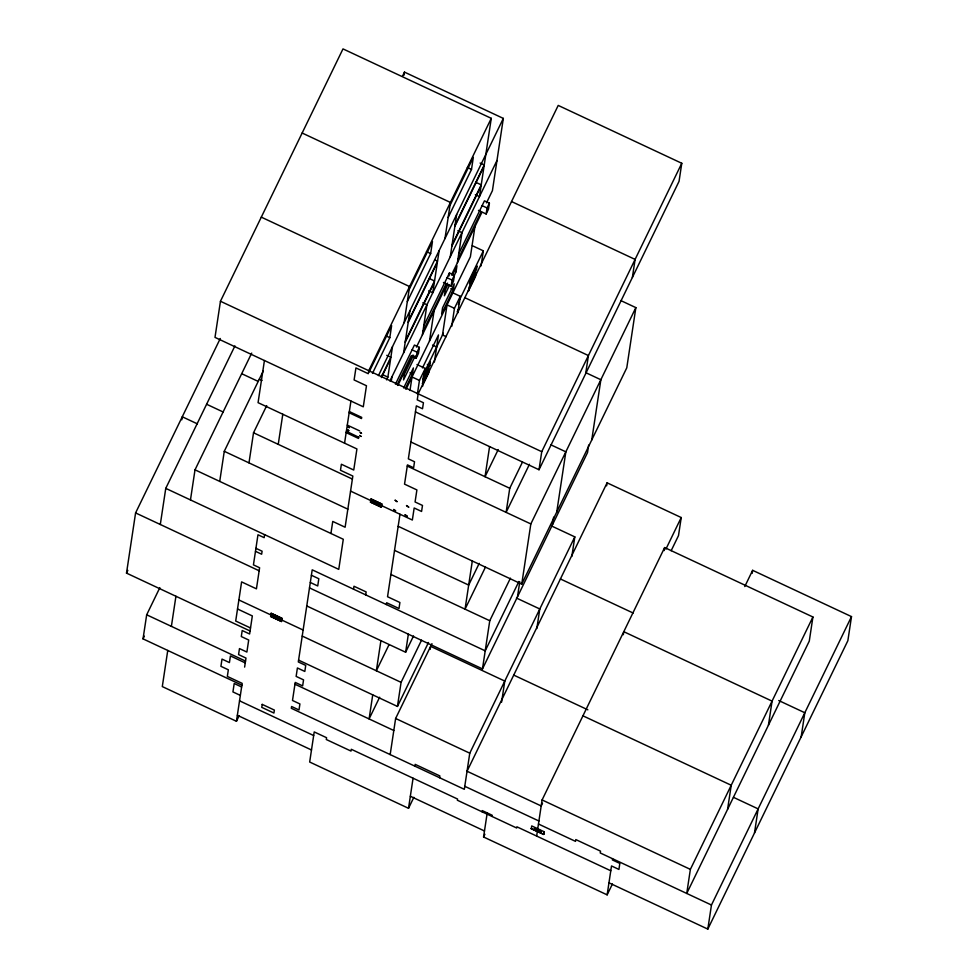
<?xml version="1.0" encoding="UTF-8"?>
<svg xmlns="http://www.w3.org/2000/svg" width="978" height="978" viewBox="0 0 978 978"><rect width="100%" height="100%" fill="white"/><g stroke="black" fill="none" stroke-linecap="round" stroke-linejoin="round"><path stroke-width="1.47" d="M250.075 630.981L126.504 573.12L135.587 512.924L220.282 338.498M241.896 685.162L143.032 638.879L146.676 614.795L159.842 587.668M160.306 524.489L165.759 488.364L234.928 345.906M181.81 419.794L182.275 416.787L197.373 423.853M167.751 650.456L162.299 686.58L236.444 721.287L239.109 715.798M171.382 626.372L175.93 596.262M190.465 499.941L195.013 469.831L251.701 353.095M220.453 301.261L215.001 337.386L363.29 406.811L366.469 385.748L354.109 379.953L355.931 367.911L368.278 373.706L368.743 370.686L491.274 118.326L342.997 48.9L220.453 301.261L541.739 451.689L539.012 469.746L415.442 411.897M219.72 481.408L224.268 451.31L263.241 371.041M248.987 462.875L253.522 432.777L266.701 405.638M264.427 360.527L258.07 402.667L356.921 448.951L353.743 470.027L341.383 464.244L340.478 470.259L352.838 476.054L345.112 527.228L332.752 521.433L330.931 533.475M236.444 721.287L242.165 683.365L227.336 676.421L228.339 669.796L220.918 666.324L222.006 659.099L229.427 662.571L230.429 655.945L245.258 662.888M244.622 667.106L245.979 658.072L238.571 654.6L239.476 648.585L246.884 652.057L248.705 640.015L241.297 636.544L242.202 630.517L249.61 633.988L252.336 615.932L237.507 608.988M264.61 534.648L264.158 537.668L257.972 534.77L253.436 564.868L259.61 567.766L256.432 588.842L241.603 581.898L235.698 621.03L250.527 627.974M278.241 444.342L282.789 414.244M270.637 616.409L271.138 613.279L282.031 618.377L281.517 621.507L270.637 616.409L281.517 621.507M344.562 443.168L350.931 401.029M404.024 75.123L404.476 72.115L503.328 118.399L492.423 190.649L486.482 202.886M358.718 437.093L358.51 438.425L346.163 432.631M372.471 373.376L389.806 337.667L391.628 325.637L368.95 372.325M353.535 589.208L353.975 586.238L366.139 591.934L365.686 594.893M386.542 379.867L387.875 377.129L390.687 358.461L381.408 377.581M381.591 376.383L390.87 357.263L392.459 346.725M370.491 502.105L370.992 498.976L381.885 504.073L381.371 507.203L370.491 502.105L381.371 507.203M391.249 381.371L391.933 376.848M404.134 322.691L409.586 286.566L261.297 217.14M403.608 352.813L409.965 310.674M409.978 390.515L412.019 376.97L419.44 380.442L417.398 393.987M405.344 388.645L412.484 373.963L413.388 367.936L403.657 387.973M407.313 301.615L430.65 253.546L432.472 241.505L409.134 289.574M397.178 384.721L411.188 355.882L416.127 358.192L417.044 352.166L419.379 347.361L414.427 345.051L395.43 384.195M419.379 347.361L418.462 353.388L416.127 358.192M422.398 334.855L426.946 304.745L422.826 302.825M405.381 341.077L434.55 280.992L437.374 262.324L408.193 322.41M408.376 321.212L437.557 261.126L439.146 250.588M372.728 694.857L369.097 718.94L379.635 697.228M380.907 640.676L376.359 670.774L389.036 644.685M386.359 604.551L386.628 602.741L398.987 608.524L399.904 602.509L387.545 596.727L399.99 514.245M422.997 378.841L423.364 376.432M422.545 386.481L425.271 368.425L417.007 364.549M429.525 340.919L434.073 310.821M444.978 238.571L450.43 202.446L302.153 133.02M422.826 380.051L429.819 365.625L430.369 362.019L424 375.124M434.391 362.043L438.474 334.941L422.472 367.911M450.283 256.676L456.653 214.537M448.988 275.955L449.44 272.948L454.391 275.258L453.474 281.285L451.139 286.089L443.45 282.483M451.139 286.089L452.056 280.063L456.054 271.774L456.958 265.759L452.423 275.099M453.327 289.843L454.232 283.816L442.569 307.85L441.653 313.877L453.327 289.843L450.858 288.681M457.411 262.752L461.958 232.642L457.838 230.722M448.156 217.495L471.506 169.426L473.315 157.385L449.978 205.453M451.726 326.395L454.452 308.339L460.283 296.322L452.019 292.446M390.173 754.588L395.625 718.475L431.958 643.646M298.583 660.138L397.447 706.434L401.078 682.351L421.555 640.174M306.762 605.957L405.625 652.24L408.352 634.184M457.79 312.874L460.283 296.322M474.917 226.7L470.381 256.798L406.053 389.256M452.056 244.94L481.237 184.854L484.049 166.187L454.88 226.273M455.063 225.074L484.232 164.989L491.274 118.326M475.418 276.713L475.956 273.106L468.963 287.52L468.413 291.138L474.782 278.021M478.462 210.38L486.152 213.986L487.068 207.959L489.391 203.155L484.452 200.845L458.78 253.718M489.391 203.155L488.487 209.17L486.152 213.986M481.066 265.906L483.34 250.845L472.362 245.71M430.186 649.38L430.638 646.36L504.782 681.079L501.604 702.155M610.785 870.775L516.873 826.801L516.69 828.011L457.374 800.236L457.557 799.038L351.285 749.282L351.016 751.08L326.297 739.515L326.566 737.705L314.219 731.923L309.671 762.021L408.523 808.305L413.071 778.207M414.892 766.165L415.161 764.356L439.868 775.933L439.599 777.73M472.313 560.993L465.051 609.16L485.467 567.106M489.575 446.604L485.039 476.714L498.218 449.574M551.458 525.944L574.807 536.873L469.77 753.182L464.318 789.307L291.322 708.304L291.591 706.507L298.999 709.967L299.916 703.952L292.495 700.48L295.222 682.424L302.642 685.896L303.547 679.869L296.138 676.397L297.41 667.974L304.818 671.446L305.735 665.419L298.314 661.947L312.214 569.832L485.21 650.835L518.902 581.458M309.488 587.9L482.484 668.891L489.758 620.737L510.43 578.157M522.423 462.191L509.746 488.279L506.115 512.362L529.453 464.293M482.093 811.813L482.264 810.603L492.154 815.236L491.971 816.434M517.496 596.788L519.77 581.739M612.411 884.002L607.142 894.858L483.572 836.997L487.215 812.914M398.168 526.286L521.739 584.135L530.834 523.939L635.859 307.618L620.761 300.552M536.836 628.536L539.795 608.976L516.445 598.047M552.509 524.685L553.646 517.166M556.751 512.032L565.846 451.836L550.736 444.758M585.688 373.608L588.414 355.552L464.843 297.691M571.849 556.433L574.807 536.873M588.658 445.063L587.521 452.582L482.484 668.891M531.274 828.708L531.726 825.933L544.086 831.716L543.682 834.368L531.274 828.708L543.682 834.368M591.763 439.929L600.859 379.733L585.749 372.655M536.641 836.056L542.093 799.943L664.637 547.57L812.914 616.996L809.283 641.079L686.739 893.452L690.37 869.369L812.914 616.996M543.634 834.491L544.086 831.716M632.375 277.471L635.101 259.414L511.531 201.554M606.629 485.834L607.093 482.826L681.226 517.545L678.5 535.602L671.165 550.712M635.859 307.618L626.776 367.826L521.739 584.135M350.564 491.103L412.349 520.027L414.171 507.985L421.579 511.457L422.484 505.443L415.075 501.971L416.897 489.929L404.537 484.134L407.447 464.88L413.621 467.765L414.525 461.75L408.352 458.853L416.347 405.87L422.52 408.767L423.437 402.74L417.251 399.855L418.168 393.828L558.218 105.416L681.776 163.277L679.05 181.333L539.012 469.746M623.328 634.71L623.781 631.69L772.07 701.128L768.439 725.199M607.142 894.858L611.507 865.958L618.927 869.43L619.832 863.403L612.411 859.943L612.595 858.733M664.172 550.59L664.637 547.57M752.192 573.328L752.644 570.321L851.496 616.605L847.865 640.688L707.815 929.1L608.964 882.816M707.815 929.1L711.458 905.017L851.496 616.605M727.583 809.332L731.226 785.248L582.937 715.823M754.503 832.963L758.133 808.879L733.427 797.314M801.178 736.825L804.821 712.742L778.732 700.529M126.504 573.12L127.837 570.382M402.471 76.235L404.476 72.115M143.032 638.879L144.353 636.165M378.437 375.613L503.328 118.399M271.138 613.279L282.031 618.377M405.198 342.288L434.379 282.202L432.777 292.728L428.67 290.808M451.885 246.138L481.054 186.052L479.464 196.59L475.345 194.671M389.953 380.931L496.971 160.539M423.767 325.821L449.44 272.948M422.863 331.835L446.2 283.767M457.875 259.732L481.213 211.664M397.838 385.442L412.496 355.259M416.457 347.092L447.508 283.155M451.469 274.989L481.861 212.409M413.523 355.222L404.44 373.914L403.535 379.929L415.21 355.894M447.887 284.451L445.296 289.794L444.379 295.808L449.574 285.136M419.44 380.442L425.271 368.425M423.987 373.083L443.327 333.254M459.33 300.295L483.34 250.845M458.266 304.549L459.55 301.933M422.276 383.657L429.281 369.244L428.731 372.85L423.009 384.647M457.178 311.774L458.45 309.158M370.992 498.976L381.885 504.073M405.625 652.24L413.523 635.957M397.447 706.434L428.486 642.485M479.22 563.365L468.682 585.076L394.537 550.369M541.739 451.689L681.776 163.277M408.523 808.305L413.865 797.314M607.093 482.826L467.044 771.239L541.189 805.958L542.521 803.207M483.572 836.997L484.892 834.283M665.896 549.135L681.226 517.545M744.771 586.543L752.644 570.321M480.112 163.057L484.232 164.989M467.386 167.507L471.506 169.426M475.748 182.287L481.237 184.854M482.117 205.649L487.068 207.959M426.53 251.627L430.65 253.546M434.807 259.842L437.557 261.126M453.584 270.625L456.054 271.774M447.105 277.752L452.056 280.063M429.061 278.424L434.55 280.992M454.452 308.339L447.032 304.867L442.496 334.965L446.2 336.701M432.545 345.063L436.653 346.982M385.687 335.747L389.806 337.667M412.093 349.855L417.044 352.166M427.349 364.476L429.819 365.625M386.75 355.332L390.87 357.263M410.014 372.801L412.484 373.963M382.386 374.562L387.875 377.129M349.342 411.567L361.689 417.349L361.518 418.547L349.158 412.765M410.894 441.995L509.746 488.279M259.28 379.207L262.043 380.491M241.688 373.694L258.168 381.408M347.288 425.112L359.647 430.895M346.359 431.31L358.694 437.215M407.264 466.078L530.834 523.939M206.602 404.244L223.082 411.958M253.522 432.777L352.386 479.061M560.406 578.964L633.169 613.035M224.268 451.31L347.838 509.159M195.013 469.831L343.29 539.269L338.755 569.367L165.759 488.364M390.907 574.453L489.758 620.737M255.93 548.316L262.104 551.213L261.652 554.22L255.478 551.323M311.395 575.26L318.816 578.731L317.728 585.956L310.307 582.485M513.719 675.101L587.864 709.82M135.587 512.924L259.158 570.773M238.876 599.954L303.131 630.04M302.226 636.067L401.078 682.351M395.625 718.475L469.77 753.182M146.676 614.795L245.527 661.079M294.953 684.221L393.804 730.505M542.093 799.943L690.37 869.369M464.77 786.3L538.915 821.007M538.462 824.014L575.529 841.373L575.798 839.576L600.516 851.141L600.235 852.95L711.458 905.017M241.615 686.972L234.207 683.5L232.935 691.923L240.343 695.395M239.524 700.823L313.669 735.529M237.348 715.273L311.493 749.979M410.344 796.263L484.489 830.982M274.952 616.103L274.806 617.13L278.828 618.487L274.952 616.103M262.214 704.392L261.762 707.351L273.926 713.048L274.366 710.089L262.214 704.392M347.569 429.807L348.779 430.699L347.569 429.807M348.034 426.75L349.244 427.643L348.034 426.75M359.818 435.528L361.016 436.432L359.818 435.528M360.271 432.472L361.481 433.364L360.271 432.472M374.806 501.8L374.66 502.826L378.682 504.183L374.806 501.8M393.767 509.514L395.577 510.883L393.767 509.514M395.173 500.247L396.982 501.628L395.173 500.247M405.136 514.831L407.288 516.372L405.136 514.831M406.542 505.577L408.682 507.117L406.542 505.577M470.051 280.295L469.501 283.913L476.506 269.488L477.056 265.882L470.051 280.295M537.766 829.54L535.467 829.491L539.673 831.459L537.766 829.54M373.951 502.704A3.826 0.819 25.9 0 0 379.586 504.758A3.826 0.819 25.9 0 0 374.99 501.653A3.826 0.819 25.9 0 0 373.951 502.704A3.826 0.819 25.9 0 0 379.525 504.88A3.826 0.819 25.9 0 0 374.941 501.775A3.826 0.819 25.9 0 0 373.889 502.826M535.577 829.87A3.826 0.819 25.9 0 0 541.213 831.923A3.826 0.819 25.9 0 0 536.616 828.818A3.826 0.819 25.9 0 0 535.577 829.87M535.516 829.992A3.826 0.819 25.9 0 0 541.152 832.046A3.826 0.819 25.9 0 0 536.567 828.941A3.826 0.819 25.9 0 0 535.516 829.992M274.097 617.008A3.826 0.819 25.9 0 0 279.732 619.062A3.826 0.819 25.9 0 0 275.136 615.957A3.826 0.819 25.9 0 0 274.097 617.008"/></g></svg>
